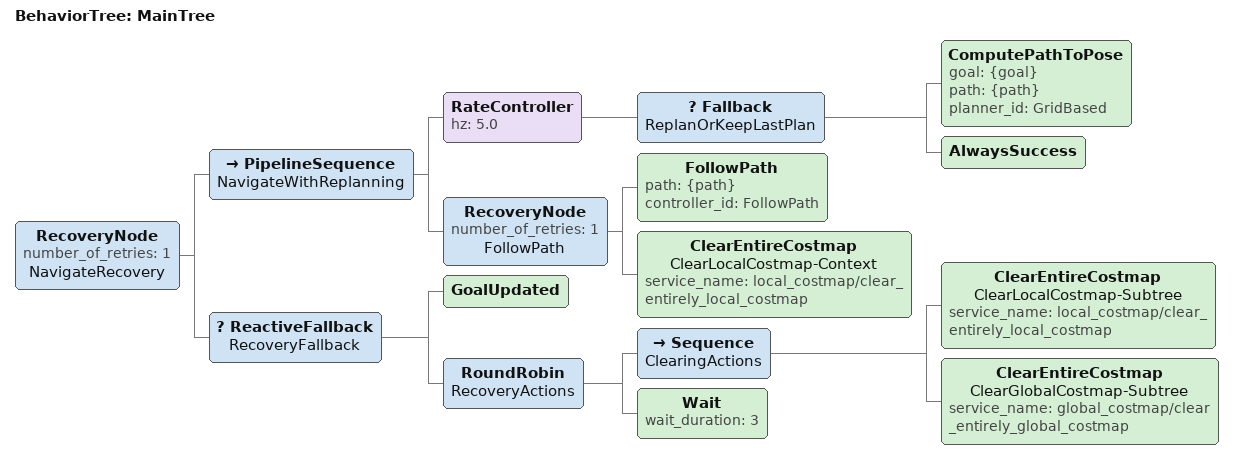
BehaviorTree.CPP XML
<root main_tree_to_execute="MainTree">
  <BehaviorTree ID="MainTree">
    <RecoveryNode number_of_retries="1" name="NavigateRecovery">
      <PipelineSequence name="NavigateWithReplanning">
        <RateController hz="5.0">
          <Fallback name="ReplanOrKeepLastPlan">
            <ComputePathToPose goal="{goal}" path="{path}" planner_id="GridBased"/>
            <AlwaysSuccess/>
          </Fallback>
        </RateController>
        <RecoveryNode number_of_retries="1" name="FollowPath">
          <FollowPath path="{path}" controller_id="FollowPath"/>
          <ClearEntireCostmap name="ClearLocalCostmap-Context" service_name="local_costmap/clear_entirely_local_costmap"/>
        </RecoveryNode>
      </PipelineSequence>
      <ReactiveFallback name="RecoveryFallback">
        <GoalUpdated/>
        <RoundRobin name="RecoveryActions">
          <Sequence name="ClearingActions">
            <ClearEntireCostmap name="ClearLocalCostmap-Subtree" service_name="local_costmap/clear_entirely_local_costmap"/>
            <ClearEntireCostmap name="ClearGlobalCostmap-Subtree" service_name="global_costmap/clear_entirely_global_costmap"/>
          </Sequence>
          <Wait wait_duration="3"/>
        </RoundRobin>
      </ReactiveFallback>
    </RecoveryNode>
  </BehaviorTree>
</root>
